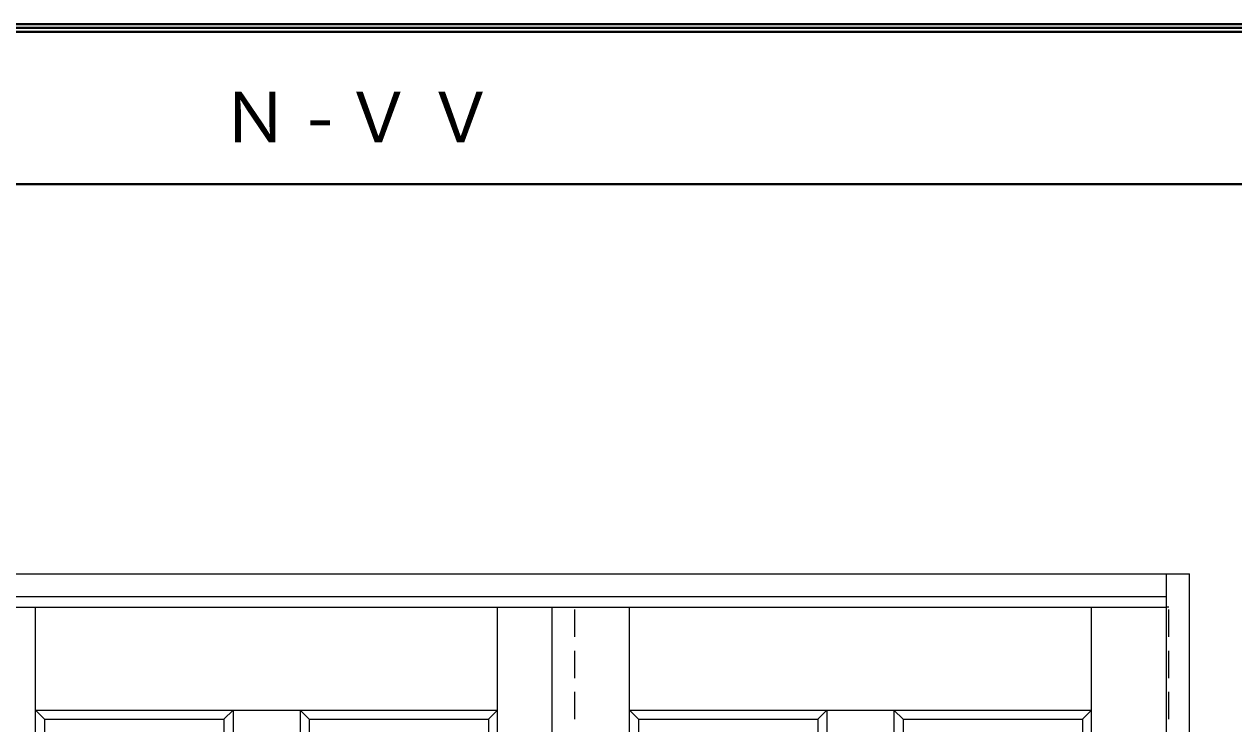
# Model space of a CAD drawing. Units: millimetres, scale not verified. Extents: x -6000 to 5700, y -4307 to 4175.
# Drawn here: x -3418 to -1830, y 3256 to 4175 of the extents above; entities that cross this region are included whole.
import ezdxf

# ---------------------------------------------------------------- set-up
doc = ezdxf.new("R2010")
doc.units = ezdxf.units.MM
doc.header["$LTSCALE"] = 30
doc.linetypes.add('DASHED1', pattern=[1.8, 1.2, -0.6])
for name, color, linetype, lineweight in [('0-2_扉', 4, 'DASHED1', 9), ('0-3_仕上げ', 7, 'Continuous', 18), ('0-4_枠', 3, 'Continuous', 25), ('F-1_枠', 6, 'Continuous', 40)]:
    doc.layers.add(name, color=color, linetype=linetype, lineweight=lineweight)
doc.layers.add('0-A_文字', color=7, linetype='Continuous')
doc.styles.add('ＭＳ ゴシック', font='')
doc.styles.get('ＭＳ ゴシック').set_extended_font_data('MS Gothic')

msp = doc.modelspace()

# ---------------------------------------------------------------- linework, layer by layer
at = {"layer": '0-2_扉', "color": 3, "linetype": 'Continuous', "lineweight": 25}
for p, q in [((-4282, 3409), (-1918, 3409)), ((-2725, 1426), (-2725, 3409))]:
    msp.add_line(p, q, dxfattribs=at)
at = {"layer": '0-2_扉'}
for p, q in [((-2695, 1426), (-2695, 3409)), ((-1915, 3409), (-1918, 3409))]:
    msp.add_line(p, q, dxfattribs=at)
msp.add_lwpolyline([(-1918, 1426), (-1915, 1426), (-1915, 3409)], dxfattribs=at)
at = {"layer": '0-3_仕上げ'}
for p, q in [((-3403.5, 1426), (-3403.5, 3409)), ((-2796.5, 1426), (-2796.5, 3409)), ((-2623.5, 1426), (-2623.5, 3409)), ((-2016.5, 1426), (-2016.5, 3409)), ((-3403.5, 3274), (-2796.5, 3274)), ((-3403.5, 3274), (-3391.5, 3262)), ((-3144, 3274), (-3156, 3262)), ((-3144, 3274), (-3144, 1611)), ((-3056, 3274), (-3044, 3262)), ((-3056, 3274), (-3056, 1611)), ((-2796.5, 3274), (-2808.5, 3262)), ((-2623.5, 3274), (-2016.5, 3274)), ((-2623.5, 3274), (-2611.5, 3262)), ((-2364, 3274), (-2376, 3262)), ((-2364, 3274), (-2364, 1611)), ((-2276, 3274), (-2264, 3262)), ((-2276, 3274), (-2276, 1611)), ((-2016.5, 3274), (-2028.5, 3262))]:
    msp.add_line(p, q, dxfattribs=at)
at = {"layer": '0-3_仕上げ', "color": 3, "lineweight": 25}
for p, q in [((-3391.5, 3262), (-3156, 3262)), ((-3391.5, 3262), (-3391.5, 1623)), ((-3156, 3262), (-3156, 1623)), ((-3044, 3262), (-2808.5, 3262)), ((-3044, 3262), (-3044, 1623)), ((-2808.5, 3262), (-2808.5, 1623)), ((-2611.5, 3262), (-2376, 3262)), ((-2611.5, 3262), (-2611.5, 1623)), ((-2376, 3262), (-2376, 1623)), ((-2264, 3262), (-2028.5, 3262)), ((-2264, 3262), (-2264, 1623)), ((-2028.5, 3262), (-2028.5, 1623))]:
    msp.add_line(p, q, dxfattribs=at)
at = {"layer": '0-4_枠'}
for p, q in [((-4312, 3453), (-1888, 3453)), ((-1918, 1406), (-1918, 3453)), ((-1888, 1406), (-1888, 3453)), ((-4282, 3423), (-1918, 3423))]:
    msp.add_line(p, q, dxfattribs=at)
at = {"layer": 'F-1_枠'}
for p, q in [((-6000, 4175), (5700, 4175)), ((-6000, 4170), (5700, 4170)), ((-6000, 4165), (5700, 4165)), ((-6000, 3965), (5700, 3965))]:
    msp.add_line(p, q, dxfattribs=at)

# ---------------------------------------------------------------- texts
at = {"layer": '0-A_文字', "insert": (-3160, 4020), "char_height": 65.98, "attachment_point": 7, "style": 'ＭＳ ゴシック'}
msp.add_mtext('\\T1.2;Ｎ-ＶＶ', dxfattribs=at)

doc.saveas('drawing.dxf')
